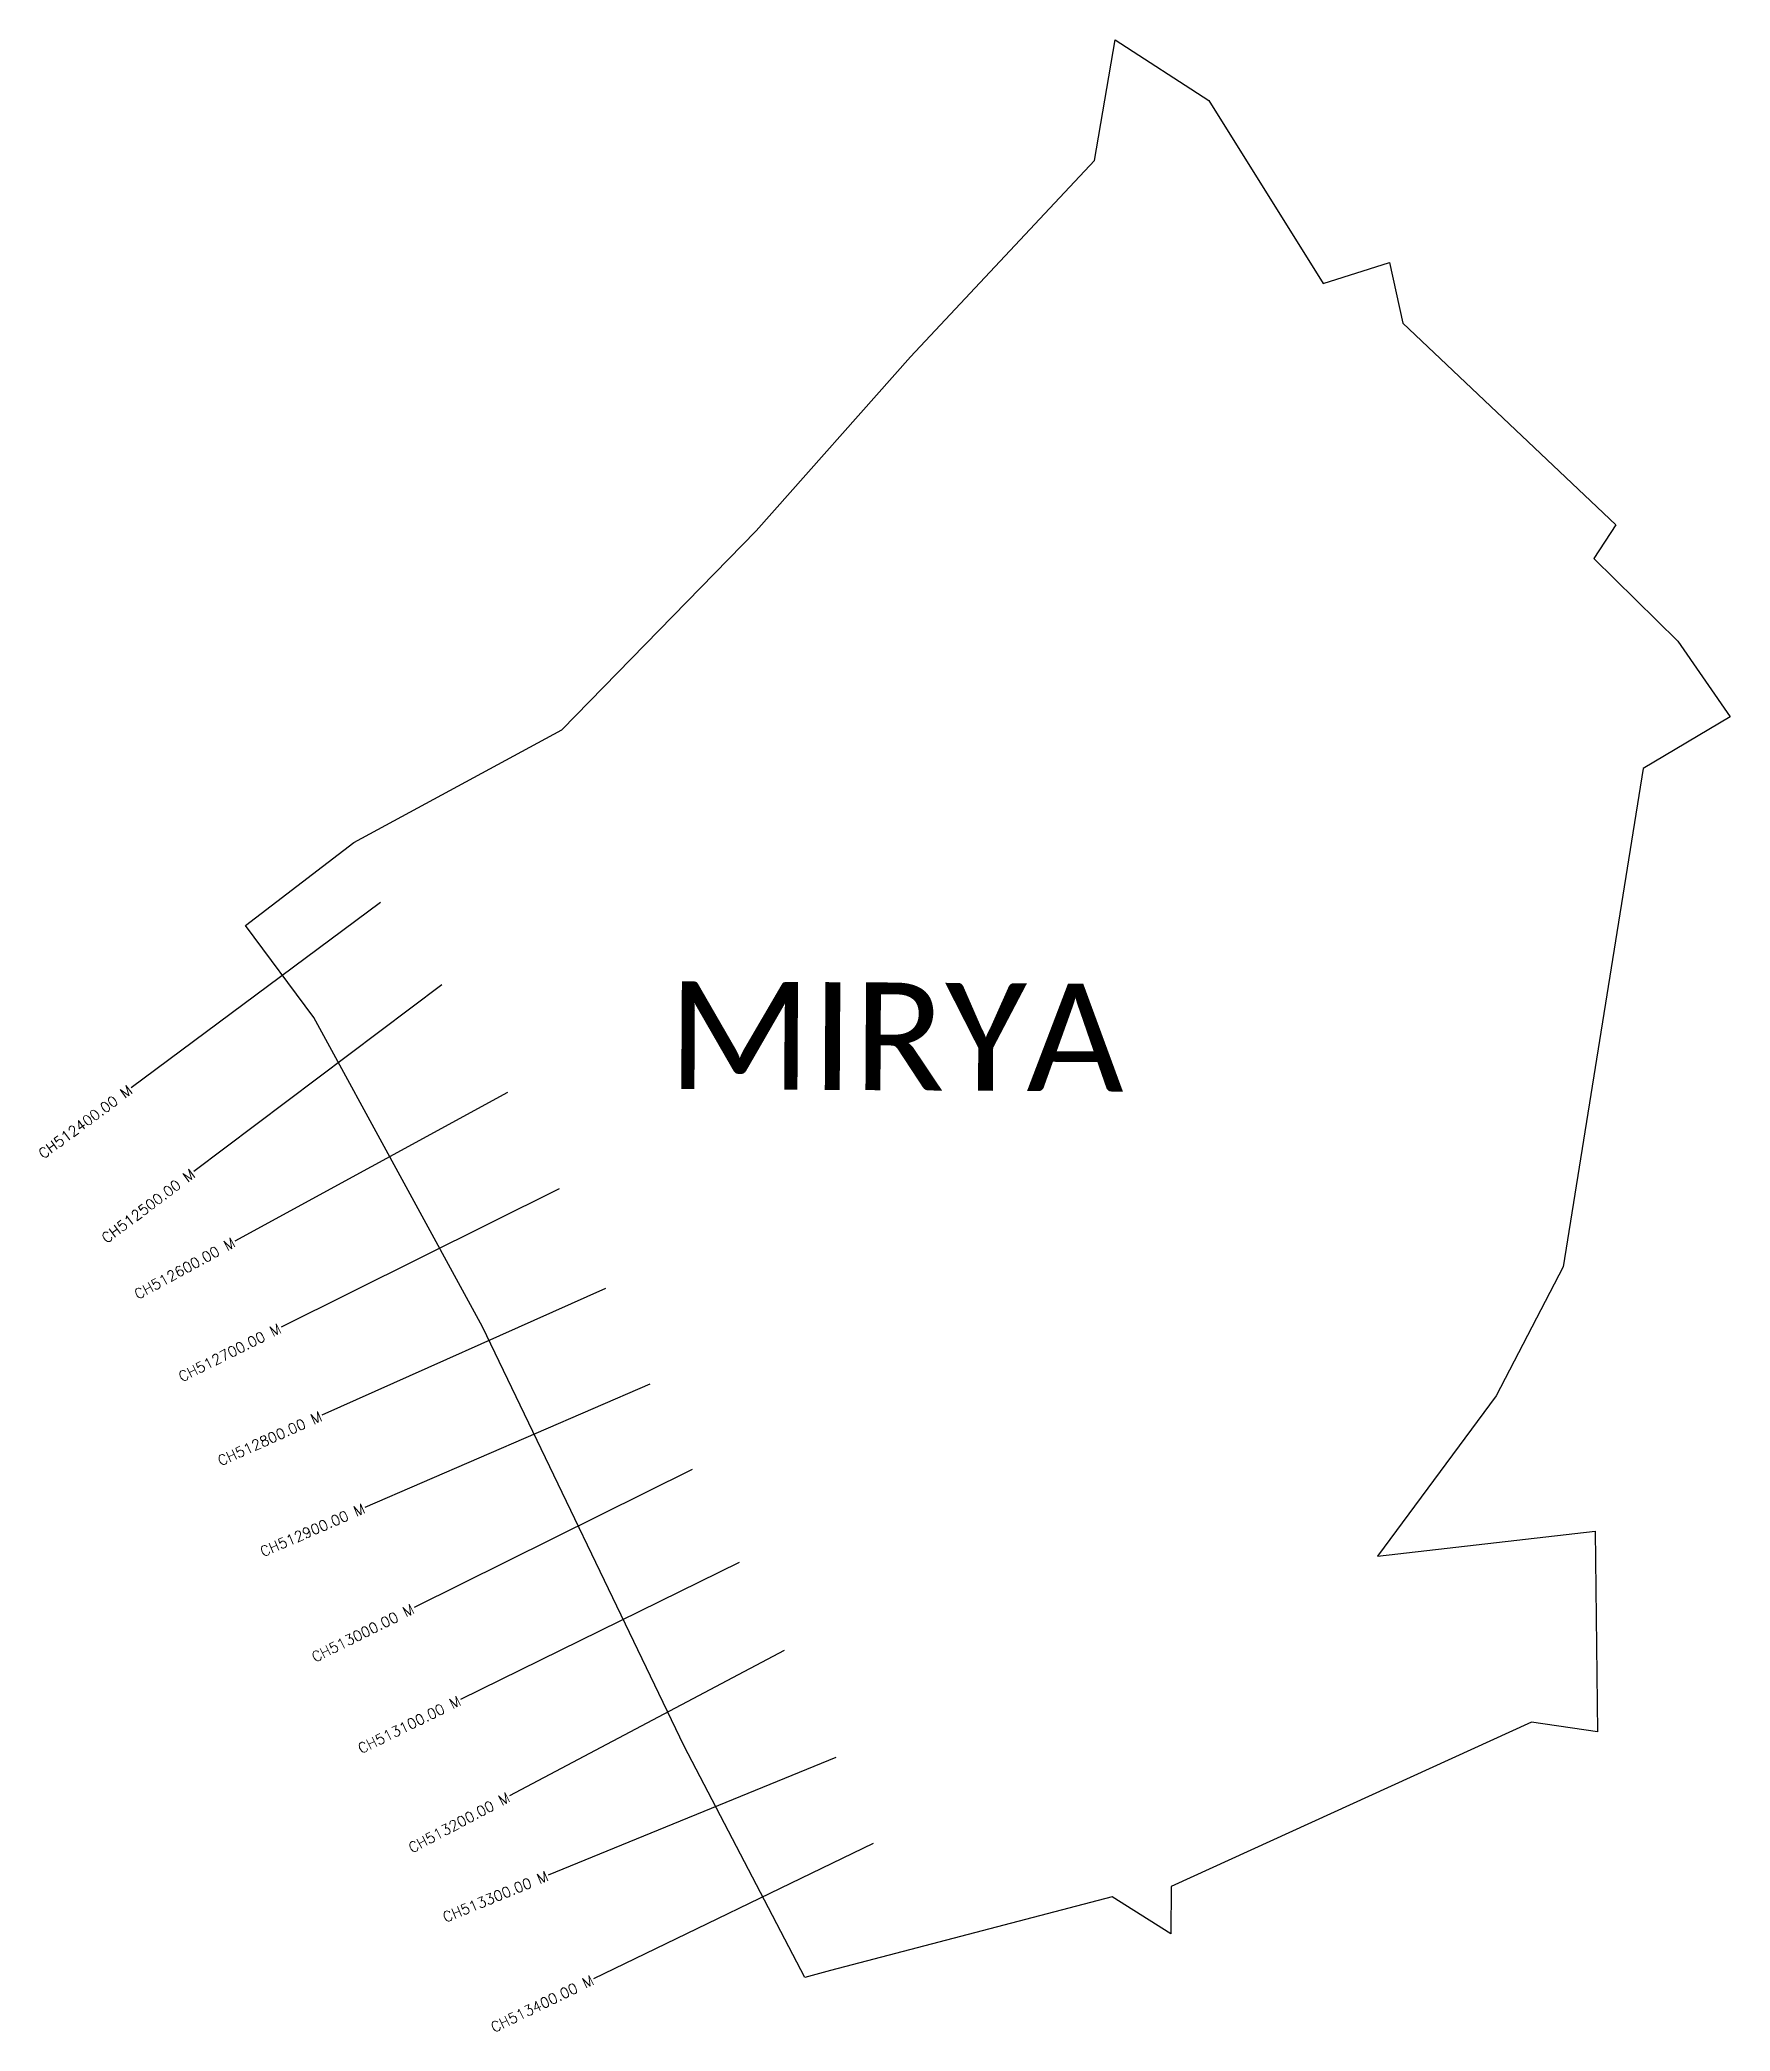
# Model space of a CAD drawing. Header units: metres. Extents: x 316582 to 318214, y 1881590 to 1883513.
import ezdxf
from ezdxf.enums import TextEntityAlignment as Align

# ---------------------------------------------------------------- set-up
doc = ezdxf.new("R2010")
doc.units = ezdxf.units.M
for name, color, linetype in [('CS', 134, 'Continuous'), ('CSMark', 6, 'Continuous'), ('village', 3, 'Continuous'), ('VILLAGE NAME', 250, 'Continuous')]:
    doc.layers.add(name, color=color, linetype=linetype)
doc.styles.get("Standard").update_dxf_attribs({"font": 'simplex.shx'})

msp = doc.modelspace()

# ---------------------------------------------------------------- linework, layer by layer
at = {"color": 6, "flags": 128}
msp.add_lwpolyline([(317620.3, 1883512.6), (317710.7, 1883453.9)], dxfattribs=at)
at = {"layer": 'CS'}
for p, q in [((316910.8, 1882679.4), (316669.9, 1882500.6)), ((316970.1, 1882600.2), (316730.5, 1882419.7)), ((317033.5, 1882496.1), (316770, 1882352.6)), ((317083.2, 1882402.9), (316814.6, 1882269.4)), ((317128.1, 1882306.8), (316854.2, 1882184.4)), ((317171, 1882214.5), (316895.7, 1882095.4)), ((317211.9, 1882132), (316943.2, 1881998.6)), ((317257.3, 1882042.2), (316988.1, 1881909.9)), ((317300.7, 1881957.1), (317035.4, 1881816.9)), ((317350.6, 1881853.8), (317072.8, 1881740.3)), ((317386.7, 1881770.8), (317116.6, 1881640.1))]:
    msp.add_line(p, q, dxfattribs=at)
at = {"layer": 'village', "color": 6}
for points in [[(318214.4, 1882858.9, 0), (318130.5, 1882809, 0), (318053.2, 1882327.7, 0), (317988.3, 1882203.3, 0), (317873.8, 1882048.2, 0), (318084, 1882072.6, 0), (318086.3, 1881878.8, 0), (318022.4, 1881887.9, 0), (317674.4, 1881729.2, 0), (317674, 1881683.5, 0), (317617.3, 1881719.4, 0), (317345.5, 1881648.3, 0), (317320.7, 1881641.3, 0), (317203.9, 1881864.7, 0), (317009.3, 1882269.7, 0), (316846.4, 1882568.6, 0), (316780.4, 1882657.2, 0), (316884.8, 1882737.6, 0), (317086, 1882846.3, 0), (317273.7, 1883038.5, 0), (317422.8, 1883206.4, 0), (317600.5, 1883396, 0), (317620.3, 1883512.6, 0)], [(317710.7, 1883453.9, 0), (317821.4, 1883277.4, 0), (317885.3, 1883297.5, 0), (317898.1, 1883239.1, 0), (318103.9, 1883044.3, 0), (318082.6, 1883011.6, 0), (318163.7, 1882931.9, 0), (318214.4, 1882858.9, 0)]]:
    msp.add_polyline3d(points, dxfattribs=at)

# ---------------------------------------------------------------- texts
at = {"layer": 'CSMark'}
for s, rotation, p in [('CH512400.00 M', 36.5802, (316669.1, 1882500)), ('CH512500.00 M', 36.9899, (316729.7, 1882419.1)), ('CH512600.00 M', 28.5816, (316769.2, 1882352.1)), ('CH512700.00 M', 26.4333, (316813.7, 1882269)), ('CH512800.00 M', 24.0831, (316853.3, 1882184)), ('CH512900.00 M', 23.3914, (316894.8, 1882095)), ('CH513000.00 M', 26.392, (316942.3, 1881998.2)), ('CH513100.00 M', 26.1659, (316987.2, 1881909.5)), ('CH513200.00 M', 27.8527, (317034.6, 1881816.4)), ('CH513300.00 M', 22.2172, (317071.9, 1881740)), ('CH513400.00 M', 25.818, (317115.7, 1881639.7))]:
    msp.add_text(s, height=10, rotation=rotation, dxfattribs=at).set_placement(p, align=Align.MIDDLE_RIGHT)
at = {"layer": 'VILLAGE NAME', "insert": (317188.6, 1882603.5), "char_height": 104.042, "attachment_point": 1, "rotation": 359.6762}
msp.add_mtext_dynamic_manual_height_columns('{\\fCalibri|b0|i0|c0|p34;MIRYA}', width=926.815, gutter_width=520.2, heights=[0], dxfattribs=at)

doc.saveas('drawing.dxf')
